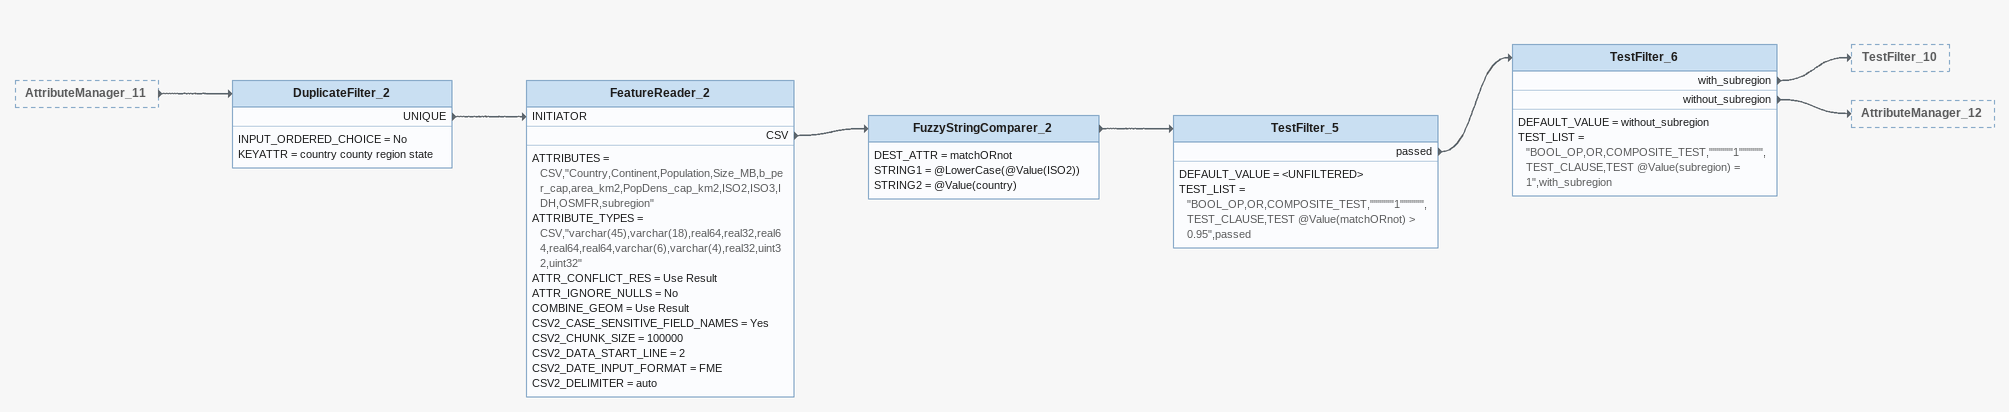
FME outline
AttributeManager_11 [outside]
    -> DuplicateFilter_2
DuplicateFilter_2
    INPUT_ORDERED_CHOICE = No
    KEYATTR = country county region state
    UNIQUE -> FeatureReader_2 [INITIATOR]
FeatureReader_2
    ATTRIBUTES = CSV,"Country,Continent,Population,Size_MB,b_per_cap,area_km2,PopDens_cap_km2,ISO2,ISO3,IDH,OSMFR,subregion"
    ATTRIBUTE_TYPES = CSV,"varchar(45),varchar(18),real64,real32,real64,real64,real64,varchar(6),varchar(4),real32,uint32,uint32"
    ATTR_CONFLICT_RES = Use Result
    ATTR_IGNORE_NULLS = No
    COMBINE_GEOM = Use Result
    CSV2_CASE_SENSITIVE_FIELD_NAMES = Yes
    CSV2_CHUNK_SIZE = 100000
    CSV2_DATA_START_LINE = 2
    CSV2_DATE_INPUT_FORMAT = FME
    CSV2_DELIMITER = auto
    CSV -> FuzzyStringComparer_2
FuzzyStringComparer_2
    DEST_ATTR = matchORnot
    STRING1 = @LowerCase(@Value(ISO2))
    STRING2 = @Value(country)
    -> TestFilter_5
TestFilter_5
    DEFAULT_VALUE = <UNFILTERED>
    TEST_LIST = "BOOL_OP,OR,COMPOSITE_TEST,""""""1"""""",TEST_CLAUSE,TEST @Value(matchORnot) > 0.95",passed
    passed -> TestFilter_6
TestFilter_6
    DEFAULT_VALUE = without_subregion
    TEST_LIST = "BOOL_OP,OR,COMPOSITE_TEST,""""""1"""""",TEST_CLAUSE,TEST @Value(subregion) = 1",with_subregion
    with_subregion -> TestFilter_10
    without_subregion -> AttributeManager_12
